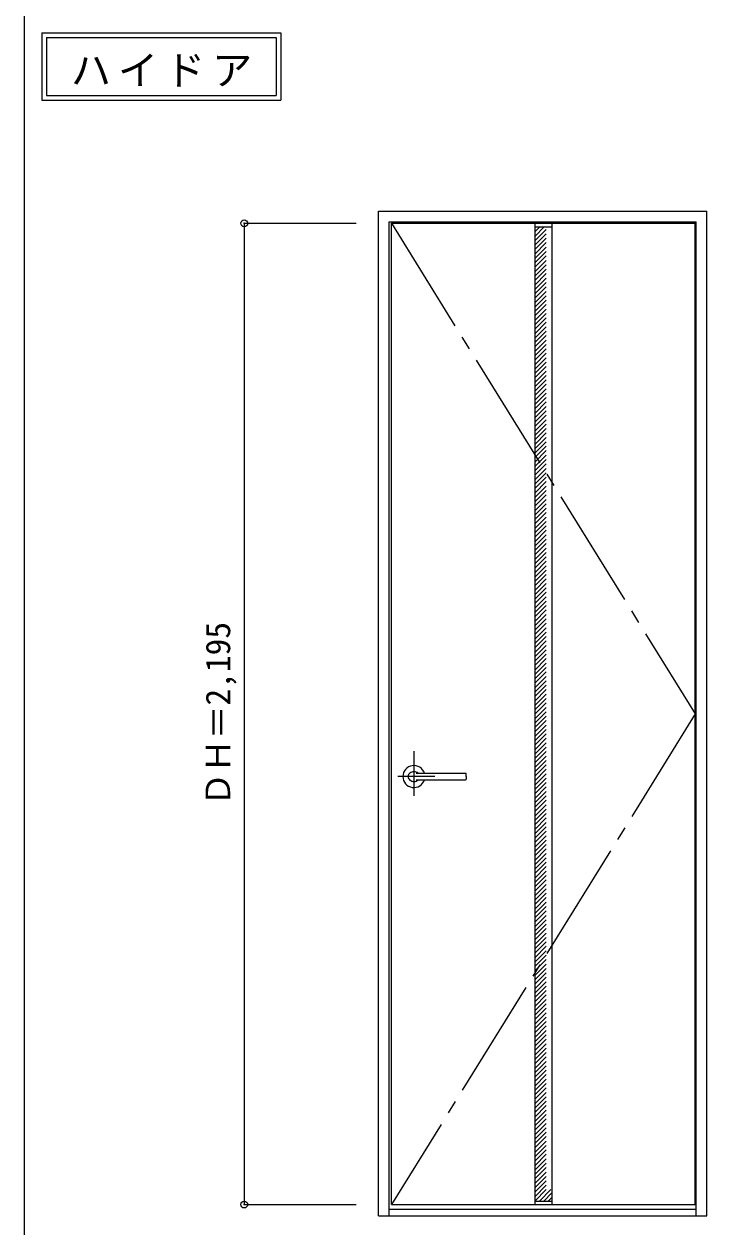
# Model space of a CAD drawing. Units: millimetres, scale not verified. Extents: x -6000 to 5700, y -4307 to 4175.
# Drawn here: x 1205 to 2732, y -2726 to -36 of the extents above; entities that cross this region are included whole.
import ezdxf
from ezdxf.enums import TextEntityAlignment as Align

# ---------------------------------------------------------------- set-up
doc = ezdxf.new("R2010")
doc.units = ezdxf.units.MM
doc.header["$LTSCALE"] = 30
doc.header["$PDMODE"] = 32
doc.header["$PDSIZE"] = 15
for name, pattern in [('CHAIN1', [8, 5, -1, 1, -1]), ('CHAIN2', [12, 9, -1, 1, -1]), ('DASHED1', [1.8, 1.2, -0.6])]:
    doc.linetypes.add(name, pattern=pattern)
for name, color, linetype in [('0-2_扉', 3, 'Continuous'), ('0-3_仕上げ', 3, 'Continuous'), ('0-4_枠', 3, 'Continuous'), ('0-7', 7, 'CHAIN2'), ('0-A_文字', 7, 'Continuous'), ('0-B_寸法', 7, 'Continuous'), ('0-C_ハッチ', 4, 'DASHED1'), ('F-1_枠', 6, 'Continuous')]:
    doc.layers.add(name, color=color, linetype=linetype)
doc.layers.add('0-5_レバー', color=7, linetype='Continuous', lineweight=18)
doc.styles.add('ＭＳ ゴシック', font='')
doc.styles.get('ＭＳ ゴシック').set_extended_font_data('MS Gothic')

msp = doc.modelspace()

# ---------------------------------------------------------------- linework, layer by layer
at = {"layer": '0-2_扉'}
for p, q in [((2026.4, -481.25), (2706.4, -481.25)), ((2026.4, -2676.25), (2026.4, -481.25)), ((2706.4, -2676.25), (2706.4, -481.25)), ((2026.4, -2676.25), (2706.4, -2676.25))]:
    msp.add_line(p, q, dxfattribs=at)
at = {"layer": '0-3_仕上げ'}
for p, q in [((2347.4, -481.25), (2347.4, -2676.25)), ((2385.4, -481.25), (2385.4, -2676.25))]:
    msp.add_line(p, q, dxfattribs=at)
at = {"layer": '0-3_仕上げ', "color": 7}
for p, q in [((2347.4, -489.25), (2385.4, -489.25)), ((2347.4, -2668.25), (2385.4, -2668.25))]:
    msp.add_line(p, q, dxfattribs=at)
at = {"layer": '0-4_枠'}
for p, q in [((1997.4, -454.25), (2732.4, -454.25)), ((1997.4, -2701.25), (1997.4, -454.25)), ((2732.4, -2701.25), (2732.4, -454.25)), ((2021.4, -478.25), (2708.4, -478.25)), ((2021.4, -2701.25), (2021.4, -478.25)), ((2708.4, -2701.25), (2708.4, -478.25)), ((2021.4, -2686.25), (2708.4, -2686.25)), ((1997.4, -2701.25), (2732.4, -2701.25))]:
    msp.add_line(p, q, dxfattribs=at)
at = {"layer": '0-5_レバー', "color": 4, "linetype": 'CHAIN1'}
for p, q in [((2076.9, -1662.29), (2076.9, -1762.14)), ((2123.7, -1718.75), (2040.68, -1718.75))]:
    msp.add_line(p, q, dxfattribs=at)
at = {"layer": '0-5_レバー'}
for q in [(2193.9, -1713.26), (2193.9, -1724.25)]:
    msp.add_line((2193.9, -1718.75), q, dxfattribs=at)
for points in [[(2086.86, -1711.76), (2086.09, -1710.97), (2084.12, -1709.6), (2081.88, -1708.59), (2079.44, -1707.96), (2076.9, -1707.75), (2074.36, -1707.96), (2071.93, -1708.59), (2069.68, -1709.6), (2067.71, -1710.97), (2066.09, -1712.64), (2064.89, -1714.54), (2064.15, -1716.6), (2063.9, -1718.75), (2064.15, -1720.9), (2064.89, -1722.96), (2066.09, -1724.86), (2067.71, -1726.53), (2069.68, -1727.9), (2071.93, -1728.91), (2074.36, -1729.54), (2076.9, -1729.75), (2079.44, -1729.54), (2081.88, -1728.91), (2084.12, -1727.9), (2086.09, -1726.53), (2086.86, -1725.74)], [(2192.4, -1711.75), (2182.67, -1711.75), (2172.49, -1711.75), (2162.89, -1711.75), (2153.9, -1711.75), (2145.49, -1711.75), (2137.68, -1711.75), (2130.86, -1711.75), (2124.56, -1711.75), (2118.8, -1711.75), (2113.55, -1711.75), (2108.76, -1711.75), (2104.11, -1711.75), (2099.9, -1711.75), (2096.15, -1711.75), (2094.15, -1711.75), (2092.3, -1711.75), (2090.29, -1711.76), (2087.88, -1711.76), (2086.39, -1711.76), (2084.85, -1711.76), (2083.33, -1711.76), (2082.23, -1711.76), (2081.77, -1711.76), (2081.77, -1711.77)], [(2192.4, -1711.75), (2183.32, -1711.75), (2182.92, -1711.75)], [(2081.92, -1725.74), (2082.05, -1725.74), (2082.49, -1725.74), (2083.21, -1725.74), (2084.23, -1725.74), (2085.49, -1725.74), (2086.84, -1725.74), (2089.7, -1725.74), (2092.68, -1725.75), (2095.7, -1725.75), (2098.74, -1725.75), (2101.81, -1725.75), (2104.89, -1725.75), (2108.89, -1725.75), (2113.3, -1725.75), (2118.27, -1725.75), (2123.8, -1725.75), (2129.89, -1725.75), (2136.54, -1725.75), (2143.75, -1725.75), (2152.34, -1725.75), (2161.6, -1725.75), (2171.54, -1725.75), (2182.15, -1725.75), (2192.4, -1725.75)]]:
    msp.add_lwpolyline(points, dxfattribs=at)
for centre, radius, start, end in [((2076.9, -1718.75), 24.55, 16.59952, 343.36736), ((2192.4, -1713.25), 1.5, 0.00847, 89.9163), ((2192.4, -1713.25), 1.5, 360, 90.17419), ((2192.4, -1724.25), 1.5, 270.16419, 0), ((2192.4, -1724.25), 1.5, 269.91059, 359.99153)]:
    msp.add_arc(centre, radius, start, end, dxfattribs=at)
at = {"layer": '0-7'}
for p, q in [((2026.4, -481.25), (2706.4, -1578.75)), ((2706.4, -1578.75), (2026.4, -2676.25))]:
    msp.add_line(p, q, dxfattribs=at)
at = {"layer": '0-A_文字'}
for p, q in [((1244.8, -55.5), (1244.8, -205.5)), ((1254.8, -65.5), (1769.13, -65.5)), ((1769.13, -65.5), (1769.13, -195.5)), ((1244.8, -205.5), (1779.13, -205.5))]:
    msp.add_line(p, q, dxfattribs=at)
for points in [[(1244.8, -55.5), (1779.13, -55.5), (1779.13, -205.5)], [(1254.8, -65.5), (1254.8, -195.5), (1769.13, -195.5)]]:
    msp.add_lwpolyline(points, dxfattribs=at)
at = {"layer": '0-B_寸法', "color": 4}
for p, q in [((1697.4, -481.25), (1947.4, -481.25)), ((1697.4, -481.25), (1697.4, -2676.25)), ((1697.4, -2676.25), (1947.4, -2676.25))]:
    msp.add_line(p, q, dxfattribs=at)
at = {"layer": '0-B_寸法'}
for p in [(1697.4, -481.25), (1697.4, -2676.25)]:
    msp.add_point(p, dxfattribs=at)
at = {"layer": '0-C_ハッチ'}
for p, q in [((2347.4, -490.55), (2348.7, -489.25)), ((2347.4, -520.25), (2378.4, -489.25)), ((2347.4, -510.35), (2368.5, -489.25)), ((2347.4, -500.45), (2358.6, -489.25)), ((2347.4, -530.15), (2385.4, -492.15)), ((2347.4, -540.05), (2385.4, -502.05)), ((2347.4, -549.95), (2385.4, -511.95)), ((2347.4, -559.85), (2385.4, -521.85)), ((2347.4, -569.75), (2385.4, -531.75)), ((2347.4, -579.65), (2385.4, -541.65)), ((2347.4, -589.55), (2385.4, -551.55)), ((2347.4, -599.45), (2385.4, -561.45)), ((2347.4, -609.35), (2385.4, -571.35)), ((2347.4, -619.25), (2385.4, -581.25)), ((2347.4, -629.15), (2385.4, -591.15)), ((2347.4, -639.05), (2385.4, -601.05)), ((2347.4, -648.95), (2385.4, -610.95)), ((2347.4, -658.85), (2385.4, -620.85)), ((2347.4, -668.74), (2385.4, -630.74)), ((2347.4, -678.64), (2385.4, -640.64)), ((2347.4, -688.54), (2385.4, -650.54)), ((2347.4, -698.44), (2385.4, -660.44)), ((2347.4, -708.34), (2385.4, -670.34)), ((2347.4, -718.24), (2385.4, -680.24)), ((2347.4, -728.14), (2385.4, -690.14)), ((2347.4, -738.04), (2385.4, -700.04)), ((2347.4, -747.94), (2385.4, -709.94)), ((2347.4, -757.84), (2385.4, -719.84)), ((2347.4, -767.74), (2385.4, -729.74)), ((2347.4, -777.64), (2385.4, -739.64)), ((2347.4, -787.54), (2385.4, -749.54)), ((2347.4, -797.44), (2385.4, -759.44)), ((2347.4, -807.34), (2385.4, -769.34)), ((2347.4, -817.24), (2385.4, -779.24)), ((2347.4, -827.14), (2385.4, -789.14)), ((2347.4, -837.04), (2385.4, -799.04)), ((2347.4, -846.94), (2385.4, -808.94)), ((2347.4, -856.84), (2385.4, -818.84)), ((2347.4, -866.73), (2385.4, -828.73)), ((2347.4, -876.63), (2385.4, -838.63)), ((2347.4, -886.53), (2385.4, -848.53)), ((2347.4, -896.43), (2385.4, -858.43)), ((2347.4, -906.33), (2385.4, -868.33)), ((2347.4, -916.23), (2385.4, -878.23)), ((2347.4, -926.13), (2385.4, -888.13)), ((2347.4, -936.03), (2385.4, -898.03)), ((2347.4, -945.93), (2385.4, -907.93)), ((2347.4, -955.83), (2385.4, -917.83)), ((2347.4, -965.73), (2385.4, -927.73)), ((2347.4, -975.63), (2385.4, -937.63)), ((2347.4, -985.53), (2385.4, -947.53)), ((2347.4, -995.43), (2385.4, -957.43)), ((2347.4, -1005.33), (2385.4, -967.33)), ((2347.4, -1015.23), (2385.4, -977.23)), ((2347.4, -1025.13), (2385.4, -987.13)), ((2347.4, -1035.03), (2385.4, -997.03)), ((2347.4, -1044.93), (2385.4, -1006.93)), ((2347.4, -1054.83), (2385.4, -1016.83)), ((2347.4, -1064.72), (2385.4, -1026.72)), ((2347.4, -1074.62), (2385.4, -1036.62)), ((2347.4, -1084.52), (2385.4, -1046.52)), ((2347.4, -1094.42), (2385.4, -1056.42)), ((2347.4, -1104.32), (2385.4, -1066.32)), ((2347.4, -1114.22), (2385.4, -1076.22)), ((2347.4, -1124.12), (2385.4, -1086.12)), ((2347.4, -1134.02), (2385.4, -1096.02)), ((2347.4, -1143.92), (2385.4, -1105.92)), ((2347.4, -1153.82), (2385.4, -1115.82)), ((2347.4, -1163.72), (2385.4, -1125.72)), ((2347.4, -1173.62), (2385.4, -1135.62)), ((2347.4, -1183.52), (2385.4, -1145.52)), ((2347.4, -1193.42), (2385.4, -1155.42)), ((2347.4, -1203.32), (2385.4, -1165.32)), ((2347.4, -1213.22), (2385.4, -1175.22)), ((2347.4, -1223.12), (2385.4, -1185.12)), ((2347.4, -1233.02), (2385.4, -1195.02)), ((2347.4, -1242.92), (2385.4, -1204.92)), ((2347.4, -1252.82), (2385.4, -1214.82)), ((2347.4, -1262.71), (2385.4, -1224.71)), ((2347.4, -1272.61), (2385.4, -1234.61)), ((2347.4, -1282.51), (2385.4, -1244.51)), ((2347.4, -1292.41), (2385.4, -1254.41)), ((2347.4, -1302.31), (2385.4, -1264.31)), ((2347.4, -1312.21), (2385.4, -1274.21)), ((2347.4, -1322.11), (2385.4, -1284.11)), ((2347.4, -1332.01), (2385.4, -1294.01)), ((2347.4, -1341.91), (2385.4, -1303.91)), ((2347.4, -1351.81), (2385.4, -1313.81)), ((2347.4, -1361.71), (2385.4, -1323.71)), ((2347.4, -1371.61), (2385.4, -1333.61)), ((2347.4, -1381.51), (2385.4, -1343.51)), ((2347.4, -1391.41), (2385.4, -1353.41)), ((2347.4, -1401.31), (2385.4, -1363.31)), ((2347.4, -1411.21), (2385.4, -1373.21)), ((2347.4, -1421.11), (2385.4, -1383.11)), ((2347.4, -1431.01), (2385.4, -1393.01)), ((2347.4, -1440.91), (2385.4, -1402.91)), ((2347.4, -1450.81), (2385.4, -1412.81)), ((2347.4, -1460.7), (2385.4, -1422.7)), ((2347.4, -1470.6), (2385.4, -1432.6)), ((2347.4, -1480.5), (2385.4, -1442.5)), ((2347.4, -1490.4), (2385.4, -1452.4)), ((2347.4, -1500.3), (2385.4, -1462.3)), ((2347.4, -1510.2), (2385.4, -1472.2)), ((2347.4, -1520.1), (2385.4, -1482.1)), ((2347.4, -1530), (2385.4, -1492)), ((2347.4, -1539.9), (2385.4, -1501.9)), ((2347.4, -1549.8), (2385.4, -1511.8)), ((2347.4, -1559.7), (2385.4, -1521.7)), ((2347.4, -1569.6), (2385.4, -1531.6)), ((2347.4, -1579.5), (2385.4, -1541.5)), ((2347.4, -1589.4), (2385.4, -1551.4)), ((2347.4, -1599.3), (2385.4, -1561.3)), ((2347.4, -1609.2), (2385.4, -1571.2)), ((2347.4, -1619.1), (2385.4, -1581.1)), ((2347.4, -1629), (2385.4, -1591)), ((2347.4, -1638.9), (2385.4, -1600.9)), ((2347.4, -1648.79), (2385.4, -1610.79)), ((2347.4, -1658.69), (2385.4, -1620.69)), ((2347.4, -1668.59), (2385.4, -1630.59)), ((2347.4, -1678.49), (2385.4, -1640.49)), ((2347.4, -1688.39), (2385.4, -1650.39)), ((2347.4, -1698.29), (2385.4, -1660.29)), ((2347.4, -1708.19), (2385.4, -1670.19)), ((2347.4, -1718.09), (2385.4, -1680.09)), ((2347.4, -1727.99), (2385.4, -1689.99)), ((2347.4, -1737.89), (2385.4, -1699.89)), ((2347.4, -1747.79), (2385.4, -1709.79)), ((2347.4, -1757.69), (2385.4, -1719.69)), ((2347.4, -1767.59), (2385.4, -1729.59)), ((2347.4, -1777.49), (2385.4, -1739.49)), ((2347.4, -1787.39), (2385.4, -1749.39)), ((2347.4, -1797.29), (2385.4, -1759.29)), ((2347.4, -1807.19), (2385.4, -1769.19)), ((2347.4, -1817.09), (2385.4, -1779.09)), ((2347.4, -1826.99), (2385.4, -1788.99)), ((2347.4, -1836.89), (2385.4, -1798.89)), ((2347.4, -1846.78), (2385.4, -1808.78)), ((2347.4, -1856.68), (2385.4, -1818.68)), ((2347.4, -1866.58), (2385.4, -1828.58)), ((2347.4, -1876.48), (2385.4, -1838.48)), ((2347.4, -1886.38), (2385.4, -1848.38)), ((2347.4, -1896.28), (2385.4, -1858.28)), ((2347.4, -1906.18), (2385.4, -1868.18)), ((2347.4, -1916.08), (2385.4, -1878.08)), ((2347.4, -1925.98), (2385.4, -1887.98)), ((2347.4, -1935.88), (2385.4, -1897.88)), ((2347.4, -1945.78), (2385.4, -1907.78)), ((2347.4, -1955.68), (2385.4, -1917.68)), ((2347.4, -1965.58), (2385.4, -1927.58)), ((2347.4, -1975.48), (2385.4, -1937.48)), ((2347.4, -1985.38), (2385.4, -1947.38)), ((2347.4, -1995.28), (2385.4, -1957.28)), ((2347.4, -2005.18), (2385.4, -1967.18)), ((2347.4, -2015.08), (2385.4, -1977.08)), ((2347.4, -2024.98), (2385.4, -1986.98)), ((2347.4, -2034.88), (2385.4, -1996.88)), ((2347.4, -2044.77), (2385.4, -2006.77)), ((2347.4, -2054.67), (2385.4, -2016.67)), ((2347.4, -2064.57), (2385.4, -2026.57)), ((2347.4, -2074.47), (2385.4, -2036.47)), ((2347.4, -2084.37), (2385.4, -2046.37)), ((2347.4, -2094.27), (2385.4, -2056.27)), ((2347.4, -2104.17), (2385.4, -2066.17)), ((2347.4, -2114.07), (2385.4, -2076.07)), ((2347.4, -2123.97), (2385.4, -2085.97)), ((2347.4, -2133.87), (2385.4, -2095.87)), ((2347.4, -2143.77), (2385.4, -2105.77)), ((2347.4, -2153.67), (2385.4, -2115.67)), ((2347.4, -2163.57), (2385.4, -2125.57)), ((2347.4, -2173.47), (2385.4, -2135.47)), ((2347.4, -2183.37), (2385.4, -2145.37)), ((2347.4, -2193.27), (2385.4, -2155.27)), ((2347.4, -2203.17), (2385.4, -2165.17)), ((2347.4, -2213.07), (2385.4, -2175.07)), ((2347.4, -2222.97), (2385.4, -2184.97)), ((2347.4, -2232.87), (2385.4, -2194.87)), ((2347.4, -2242.76), (2385.4, -2204.76)), ((2347.4, -2252.66), (2385.4, -2214.66)), ((2347.4, -2262.56), (2385.4, -2224.56)), ((2347.4, -2272.46), (2385.4, -2234.46)), ((2347.4, -2282.36), (2385.4, -2244.36)), ((2347.4, -2292.26), (2385.4, -2254.26)), ((2347.4, -2302.16), (2385.4, -2264.16)), ((2347.4, -2312.06), (2385.4, -2274.06)), ((2347.4, -2321.96), (2385.4, -2283.96)), ((2347.4, -2331.86), (2385.4, -2293.86)), ((2347.4, -2341.76), (2385.4, -2303.76)), ((2347.4, -2351.66), (2385.4, -2313.66)), ((2347.4, -2361.56), (2385.4, -2323.56)), ((2347.4, -2371.46), (2385.4, -2333.46)), ((2347.4, -2381.36), (2385.4, -2343.36)), ((2347.4, -2391.26), (2385.4, -2353.26)), ((2347.4, -2401.16), (2385.4, -2363.16)), ((2347.4, -2411.06), (2385.4, -2373.06)), ((2347.4, -2420.96), (2385.4, -2382.96)), ((2347.4, -2430.86), (2385.4, -2392.86)), ((2347.4, -2440.75), (2385.4, -2402.75)), ((2347.4, -2450.65), (2385.4, -2412.65)), ((2347.4, -2460.55), (2385.4, -2422.55)), ((2347.4, -2470.45), (2385.4, -2432.45)), ((2347.4, -2480.35), (2385.4, -2442.35)), ((2347.4, -2490.25), (2385.4, -2452.25)), ((2347.4, -2500.15), (2385.4, -2462.15)), ((2347.4, -2510.05), (2385.4, -2472.05)), ((2347.4, -2519.95), (2385.4, -2481.95)), ((2347.4, -2529.85), (2385.4, -2491.85)), ((2347.4, -2539.75), (2385.4, -2501.75)), ((2347.4, -2549.65), (2385.4, -2511.65)), ((2347.4, -2559.55), (2385.4, -2521.55)), ((2347.4, -2569.45), (2385.4, -2531.45)), ((2347.4, -2579.35), (2385.4, -2541.35)), ((2347.4, -2589.25), (2385.4, -2551.25)), ((2347.4, -2599.15), (2385.4, -2561.15)), ((2347.4, -2609.05), (2385.4, -2571.05)), ((2347.4, -2618.95), (2385.4, -2580.95)), ((2347.4, -2628.84), (2385.4, -2590.84)), ((2347.4, -2638.74), (2385.4, -2600.74)), ((2347.4, -2648.64), (2385.4, -2610.64)), ((2347.4, -2658.54), (2385.4, -2620.54)), ((2347.59, -2668.25), (2385.4, -2630.44)), ((2357.49, -2668.25), (2385.4, -2640.34)), ((2367.39, -2668.25), (2385.4, -2650.24)), ((2377.29, -2668.25), (2385.4, -2660.14))]:
    msp.add_line(p, q, dxfattribs=at)
at = {"layer": 'F-1_枠'}
msp.add_line((1204.8, 4175), (1204.8, -3790), dxfattribs=at)

# ---------------------------------------------------------------- texts
at = {"layer": '0-A_文字', "insert": (1309.46, -175.5), "char_height": 65.98, "attachment_point": 7, "style": 'ＭＳ ゴシック'}
msp.add_mtext('\\T1.17;ハイドア', dxfattribs=at)
at = {"layer": '0-B_寸法', "style": 'ＭＳ ゴシック'}
msp.add_text('ＤＨ＝2,195', height=54.99, rotation=90, dxfattribs=at).set_placement((1682.4, -1785), align=Align.BOTTOM_LEFT)

doc.saveas('drawing.dxf')
